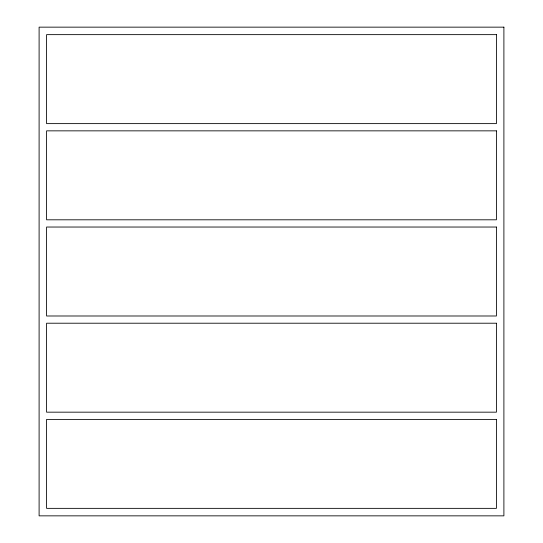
<?xml version="1.0" encoding="UTF-8"?>
<svg xmlns="http://www.w3.org/2000/svg" width="543" height="543" viewBox="0 0 543 543"><rect width="100%" height="100%" fill="white"/><g stroke="black" fill="none" stroke-linecap="round" stroke-linejoin="round"><path stroke-width="0.81" d="M503.897 27.15L39.103 27.15L39.103 515.85L503.897 515.85L503.897 27.15M496.404 34.643L46.596 34.643L46.596 123.621L496.404 123.621L496.404 34.643M496.404 130.849L46.596 130.849L46.596 219.806L496.404 219.806L496.404 130.849M496.404 227.035L46.596 227.035L46.596 315.992L496.404 315.992L496.404 227.035M496.404 323.214L46.596 323.214L46.596 412.171L496.404 412.171L496.404 323.214M496.404 419.4L46.596 419.4L46.596 508.357L496.404 508.357L496.404 419.4"/></g></svg>
